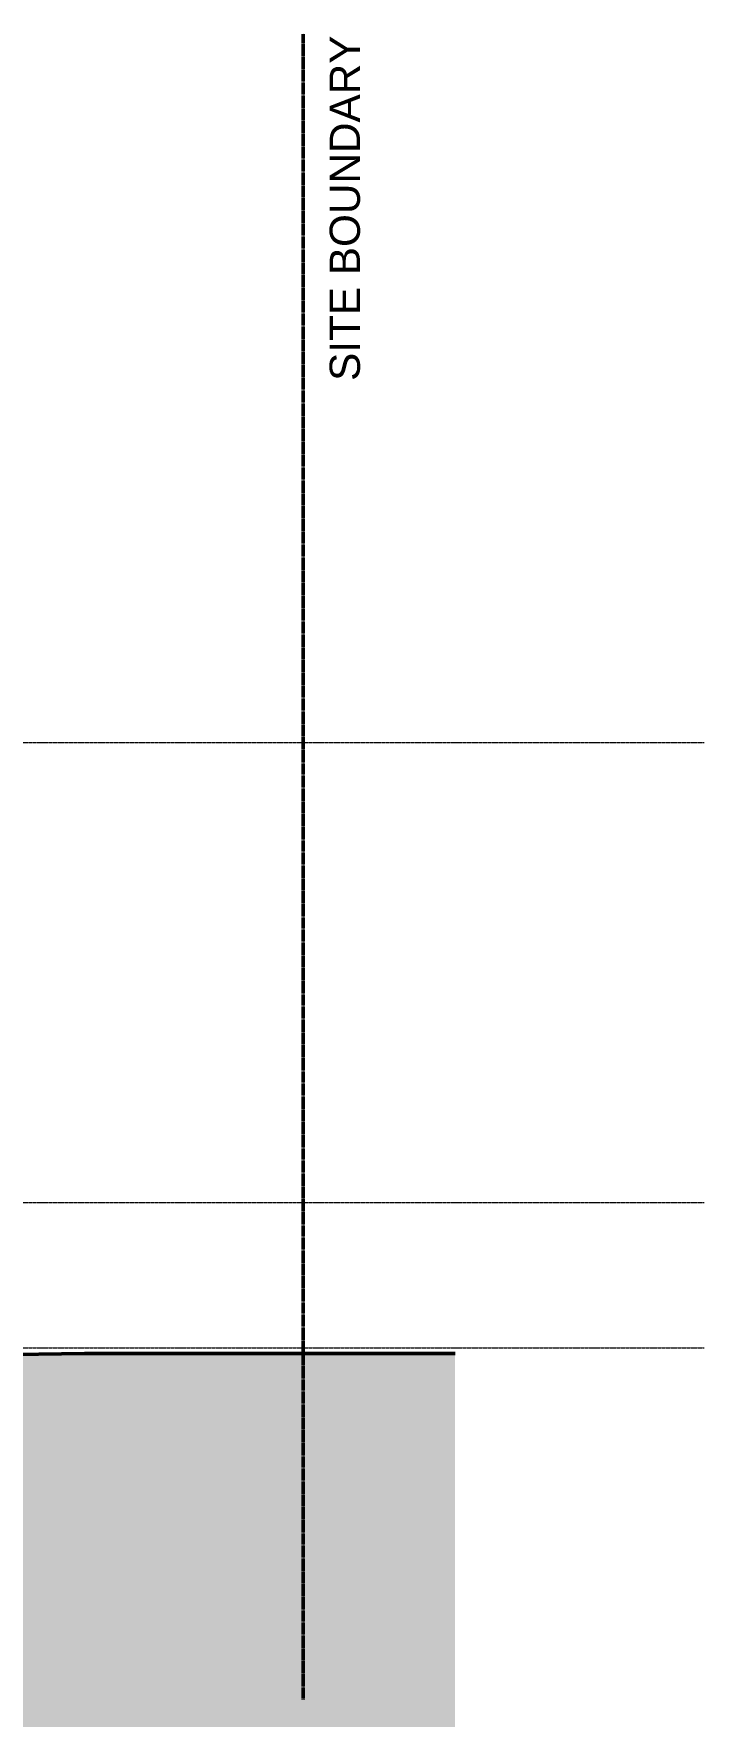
# Model space of a CAD drawing. Header units: millimetres. Extents: x -4612930 to -4329258, y -1064 to 30311.
# Drawn here: x -4340333 to -4329258, y -1064 to 26905 of the extents above; entities that cross this region are included whole.
import ezdxf

# ---------------------------------------------------------------- set-up
doc = ezdxf.new("R2010")
doc.units = ezdxf.units.MM
doc.linetypes.add('AEC_Center', pattern=[24, 12, -4, 4, -4])
doc.linetypes.add('BOUNDARY', pattern=[16, 10, -3, 0, -3])
for name, color, linetype, lineweight in [('A-DETL', 90, 'Continuous', 18), ('A-DETL-GENF', 92, 'Continuous', 5), ('A-FLOR-LEVL', 51, 'Continuous', 5), ('G-ANNO-TEXT', 231, 'Continuous', 5)]:
    doc.layers.add(name, color=color, linetype=linetype, lineweight=lineweight)
doc.styles.add('Arial', font='arial.ttf', dxfattribs={"height": 500})

msp = doc.modelspace()

# ---------------------------------------------------------------- hatches: boundary and pattern name
at = {"layer": 'A-DETL-GENF'}
h = msp.add_hatch(color=7, dxfattribs=at)
h.paths.add_polyline_path([(-4451208, -1064), (-4333374, -1064), (-4333374, 5108), (-4339588, 5106), (-4346106, 5001), (-4351095, 5077), (-4360991, 5100), (-4371524, 5100), (-4378482, 5200), (-4451208, 5200), (-4451208, 1218)])
h.paths.add_polyline_path([(-4414181, 1218), (-4414181, 1218), (-4414181, 2000)])
h.paths.add_polyline_path([(-4414632, 1218), (-4414632, 1218), (-4414632, 2000)])
h.paths.add_polyline_path([(-4337224, 4493), (-4337224, 4493), (-4337253, 4499)])
h.paths.add_polyline_path([(-4338451, 4772), (-4338451, 4772), (-4338477, 4778)])
h.paths.add_polyline_path([(-4336636, 4946), (-4336636, 4946), (-4336623, 4950)])

# ---------------------------------------------------------------- linework, layer by layer
at = {"layer": 'A-DETL', "linetype": 'BOUNDARY', "lineweight": 50}
msp.add_line((-4335881, -610), (-4335881, 26905), dxfattribs=at)
at = {"layer": 'A-DETL', "lineweight": 50}
for p, q in [((-4339495, 5108), (-4346051, 5000)), ((-4333575, 5108), (-4339495, 5108)), ((-4333374, 5108), (-4333575, 5108))]:
    msp.add_line(p, q, dxfattribs=at)
at = {"layer": 'A-FLOR-LEVL', "linetype": 'AEC_Center'}
for p, q in [((-4463061, 15200), (-4329258, 15200)), ((-4463061, 7600), (-4329258, 7600)), ((-4463061, 5200), (-4329258, 5200))]:
    msp.add_line(p, q, dxfattribs=at)

# ---------------------------------------------------------------- texts
at = {"layer": 'G-ANNO-TEXT', "color": 7, "insert": (-4335445, 21173), "char_height": 500, "width": 6910.55, "attachment_point": 1, "rotation": 90, "style": 'Arial'}
msp.add_mtext('SITE BOUNDARY', dxfattribs=at)

doc.saveas('drawing.dxf')
